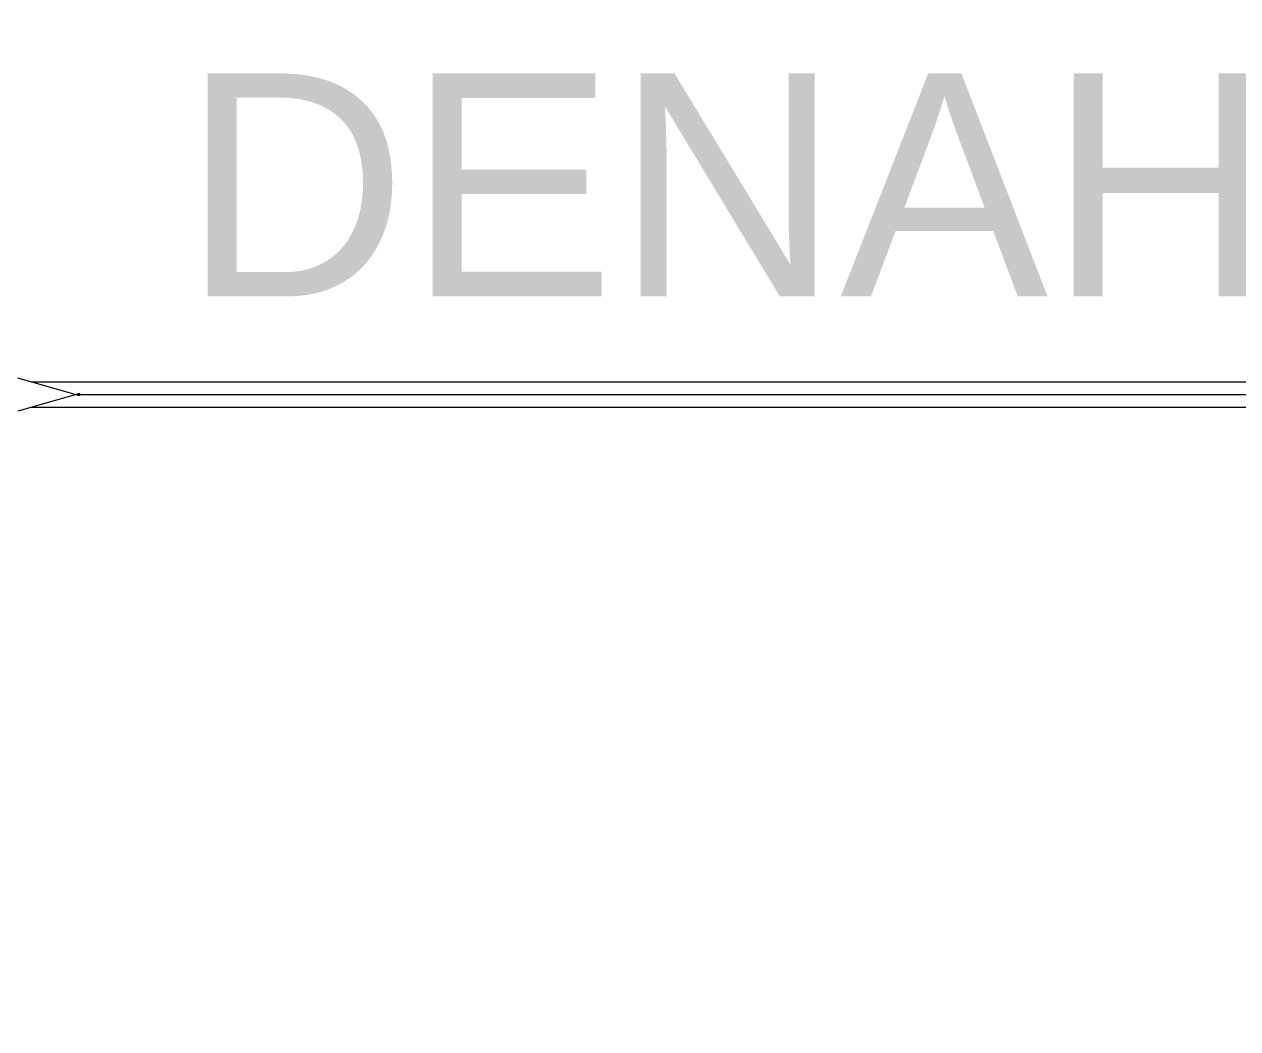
# Model space of a CAD drawing. Header units: centimetres. Extents: x -377343 to 693706, y 194584 to 813780.
# Drawn here: x 199380.1 to 199635.5, y 497931 to 498142.5 of the extents above; entities that cross this region are included whole.
import ezdxf

# ---------------------------------------------------------------- set-up
doc = ezdxf.new("R2010")
doc.units = ezdxf.units.CM
doc.layers.add('PIPA', color=11, linetype='Continuous')
doc.layers.add('TEXT', color=7, linetype='Continuous')
doc.styles.get("Standard").update_dxf_attribs({"font": 'arial.ttf'})

msp = doc.modelspace()

# ---------------------------------------------------------------- linework, layer by layer
at = {"layer": 'PIPA', "lineweight": 35, "extrusion": (0, 0.816497, 0.57735), "elevation": 193451.324}
msp.add_lwpolyline([(-421704.212, -325591.681), (-159560.265, -63447.734), (377343.333, -600351.331), (-158232.47, -1135927.133), (-693706.405, -600453.199), (-454216.825, -360963.619)], dxfattribs=at)
at = {"layer": 'TEXT', "color": 2, "linetype": 'Continuous', "lineweight": 13}
for p, q in [((199391.825, 498064.25), (199378.763, 498067.966)), ((199391.825, 498064.731), (199378.763, 498061.015))]:
    msp.add_line(p, q, dxfattribs=at)
at = {"layer": 'TEXT', "color": 2, "linetype": 'Continuous', "lineweight": 9}
for p, q in [((199381.534, 498067.178), (200405.922, 498067.178)), ((199381.534, 498061.803), (200405.922, 498061.803))]:
    msp.add_line(p, q, dxfattribs=at)
at = {"layer": 'TEXT', "color": 2, "linetype": 'Continuous', "lineweight": 15}
msp.add_line((199390.981, 498064.491), (200405.922, 498064.491), dxfattribs=at)

# ---------------------------------------------------------------- texts
at = {"layer": 'TEXT', "color": 2}
msp.add_text('DENAH INSTALASI AIR BERSIH', height=46.96188, dxfattribs=at).set_placement((199413.34, 498085.171))

doc.saveas('drawing.dxf')
